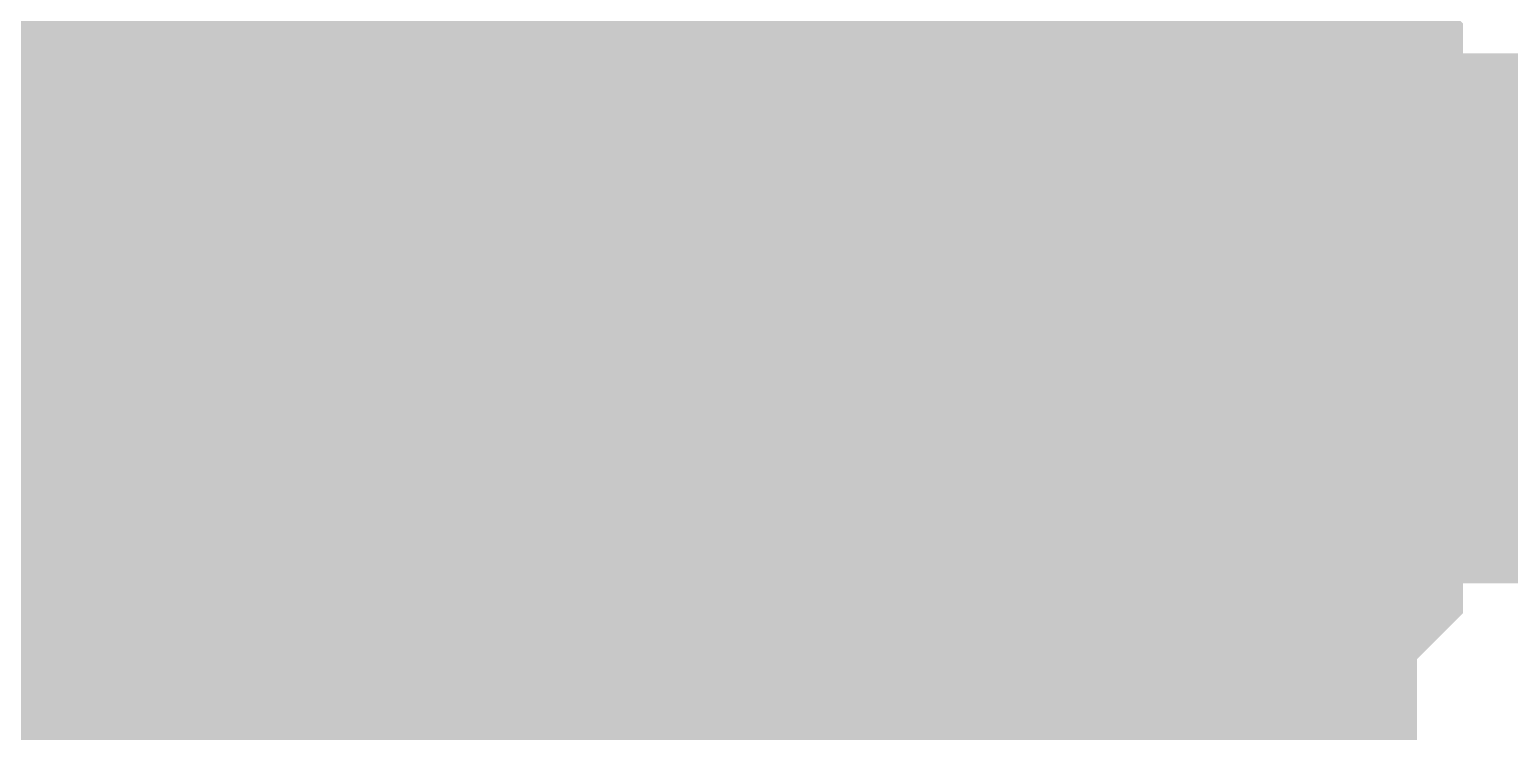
# Model space of a CAD drawing. Header units: inches. Extents: x 0 to 841, y 0 to 594.
# Drawn here: x 722.358 to 723.195, y 387.257 to 387.653 of the extents above; entities that cross this region are included whole.
import ezdxf

# ---------------------------------------------------------------- set-up
doc = ezdxf.new("R2010")
doc.units = ezdxf.units.IN
doc.layers.add('Sheet', color=255, linetype='Continuous')

msp = doc.modelspace()

# ---------------------------------------------------------------- linework, layer by layer
at = {"layer": 'Sheet'}
msp.add_lwpolyline([(722.24602, 387.50001, 0.508, 0.508, 1), (722.75402, 387.50001, 0.508, 0.508, 1)], format="xyseb", close=True, dxfattribs=at)
for points in [[(722.91403, 387.80371, 0.29972, 0.29972, 0), (722.94016, 387.77758, 0.29972, 0.29972, 0), (722.94016, 387.75145, 0.29972, 0.29972, 0), (722.96629, 387.72532, 0.29972, 0.29972, 0), (722.96629, 387.69919, 0.29972, 0.29972, 0), (722.96629, 387.69919, 0.29972, 0.29972, 0), (722.99242, 387.67306, 0.29972, 0.29972, 0), (722.99242, 387.64693, 0.29972, 0.29972, 0), (722.99242, 387.6208, 0.29972, 0.29972, 0), (723.01855, 387.59467, 0.29972, 0.29972, 0), (723.01855, 387.56854, 0.29972, 0.29972, 0), (723.01855, 387.54241, 0.29972, 0.29972, 0), (723.01855, 387.51628, 0.29972, 0.29972, 0), (723.01855, 387.49015, 0.29972, 0.29972, 0)], [(722.91403, 387.80371, 0.29972, 0.29972, 0), (722.94016, 387.77758, 0.29972, 0.29972, 0), (722.94016, 387.75145, 0.29972, 0.29972, 0), (722.96629, 387.72532, 0.29972, 0.29972, 0), (722.96629, 387.69919, 0.29972, 0.29972, 0), (722.96629, 387.69919, 0.29972, 0.29972, 0), (722.99242, 387.67306, 0.29972, 0.29972, 0), (722.99242, 387.64693, 0.29972, 0.29972, 0), (722.99242, 387.6208, 0.29972, 0.29972, 0), (723.01855, 387.59467, 0.29972, 0.29972, 0), (723.01855, 387.56854, 0.29972, 0.29972, 0), (723.01855, 387.54241, 0.29972, 0.29972, 0), (723.01855, 387.51628, 0.29972, 0.29972, 0), (723.01855, 387.49015, 0.29972, 0.29972, 0)], [(722.91403, 387.80371, 0.29972, 0.29972, 0), (722.94016, 387.77758, 0.29972, 0.29972, 0), (722.94016, 387.75145, 0.29972, 0.29972, 0), (722.96629, 387.72532, 0.29972, 0.29972, 0), (722.96629, 387.69919, 0.29972, 0.29972, 0), (722.96629, 387.69919, 0.29972, 0.29972, 0), (722.99242, 387.67306, 0.29972, 0.29972, 0), (722.99242, 387.64693, 0.29972, 0.29972, 0), (722.99242, 387.6208, 0.29972, 0.29972, 0), (723.01855, 387.59467, 0.29972, 0.29972, 0), (723.01855, 387.56854, 0.29972, 0.29972, 0), (723.01855, 387.54241, 0.29972, 0.29972, 0), (723.01855, 387.51628, 0.29972, 0.29972, 0), (723.01855, 387.49015, 0.29972, 0.29972, 0)], [(722.91403, 387.80371, 0.29972, 0.29972, 0), (722.94016, 387.77758, 0.29972, 0.29972, 0), (722.94016, 387.75145, 0.29972, 0.29972, 0), (722.96629, 387.72532, 0.29972, 0.29972, 0), (722.96629, 387.69919, 0.29972, 0.29972, 0), (722.96629, 387.69919, 0.29972, 0.29972, 0), (722.99242, 387.67306, 0.29972, 0.29972, 0), (722.99242, 387.64693, 0.29972, 0.29972, 0), (722.99242, 387.6208, 0.29972, 0.29972, 0), (723.01855, 387.59467, 0.29972, 0.29972, 0), (723.01855, 387.56854, 0.29972, 0.29972, 0), (723.01855, 387.54241, 0.29972, 0.29972, 0), (723.01855, 387.51628, 0.29972, 0.29972, 0), (723.01855, 387.49015, 0.29972, 0.29972, 0)], [(722.91403, 387.80371, 0.29972, 0.29972, 0), (722.94016, 387.77758, 0.29972, 0.29972, 0), (722.94016, 387.75145, 0.29972, 0.29972, 0), (722.96629, 387.72532, 0.29972, 0.29972, 0), (722.96629, 387.69919, 0.29972, 0.29972, 0), (722.96629, 387.69919, 0.29972, 0.29972, 0), (722.99242, 387.67306, 0.29972, 0.29972, 0), (722.99242, 387.64693, 0.29972, 0.29972, 0), (722.99242, 387.6208, 0.29972, 0.29972, 0), (723.01855, 387.59467, 0.29972, 0.29972, 0), (723.01855, 387.56854, 0.29972, 0.29972, 0), (723.01855, 387.54241, 0.29972, 0.29972, 0), (723.01855, 387.51628, 0.29972, 0.29972, 0), (723.01855, 387.49015, 0.29972, 0.29972, 0)], [(722.91403, 387.80371, 0.29972, 0.29972, 0), (722.94016, 387.77758, 0.29972, 0.29972, 0), (722.94016, 387.75145, 0.29972, 0.29972, 0), (722.96629, 387.72532, 0.29972, 0.29972, 0), (722.96629, 387.69919, 0.29972, 0.29972, 0), (722.96629, 387.69919, 0.29972, 0.29972, 0), (722.99242, 387.67306, 0.29972, 0.29972, 0), (722.99242, 387.64693, 0.29972, 0.29972, 0), (722.99242, 387.6208, 0.29972, 0.29972, 0), (723.01855, 387.59467, 0.29972, 0.29972, 0), (723.01855, 387.56854, 0.29972, 0.29972, 0), (723.01855, 387.54241, 0.29972, 0.29972, 0), (723.01855, 387.51628, 0.29972, 0.29972, 0), (723.01855, 387.49015, 0.29972, 0.29972, 0)], [(722.91403, 387.80371, 0.29972, 0.29972, 0), (722.94016, 387.77758, 0.29972, 0.29972, 0), (722.94016, 387.75145, 0.29972, 0.29972, 0), (722.96629, 387.72532, 0.29972, 0.29972, 0), (722.96629, 387.69919, 0.29972, 0.29972, 0), (722.96629, 387.69919, 0.29972, 0.29972, 0), (722.99242, 387.67306, 0.29972, 0.29972, 0), (722.99242, 387.64693, 0.29972, 0.29972, 0), (722.99242, 387.6208, 0.29972, 0.29972, 0), (723.01855, 387.59467, 0.29972, 0.29972, 0), (723.01855, 387.56854, 0.29972, 0.29972, 0), (723.01855, 387.54241, 0.29972, 0.29972, 0), (723.01855, 387.51628, 0.29972, 0.29972, 0), (723.01855, 387.49015, 0.29972, 0.29972, 0)], [(722.96629, 387.72532, 0.09906, 0.09906, 0), (722.96629, 387.69919, 0.09906, 0.09906, 0), (722.96629, 387.69919, 0.09906, 0.09906, 0), (722.99242, 387.67306, 0.09906, 0.09906, 0), (722.99242, 387.64693, 0.09906, 0.09906, 0), (722.99242, 387.6208, 0.09906, 0.09906, 0), (723.01855, 387.59467, 0.09906, 0.09906, 0), (723.01855, 387.56854, 0.09906, 0.09906, 0), (723.01855, 387.54241, 0.09906, 0.09906, 0), (723.01855, 387.51628, 0.09906, 0.09906, 0), (723.01855, 387.49015, 0.09906, 0.09906, 0)], [(722.96629, 387.72532, 0.09906, 0.09906, 0), (722.96629, 387.69919, 0.09906, 0.09906, 0), (722.96629, 387.69919, 0.09906, 0.09906, 0), (722.99242, 387.67306, 0.09906, 0.09906, 0), (722.99242, 387.64693, 0.09906, 0.09906, 0), (722.99242, 387.6208, 0.09906, 0.09906, 0), (723.01855, 387.59467, 0.09906, 0.09906, 0), (723.01855, 387.56854, 0.09906, 0.09906, 0), (723.01855, 387.54241, 0.09906, 0.09906, 0), (723.01855, 387.51628, 0.09906, 0.09906, 0), (723.01855, 387.49015, 0.09906, 0.09906, 0)], [(722.96629, 387.72532, 0.09906, 0.09906, 0), (722.96629, 387.69919, 0.09906, 0.09906, 0), (722.96629, 387.69919, 0.09906, 0.09906, 0), (722.99242, 387.67306, 0.09906, 0.09906, 0), (722.99242, 387.64693, 0.09906, 0.09906, 0), (722.99242, 387.6208, 0.09906, 0.09906, 0), (723.01855, 387.59467, 0.09906, 0.09906, 0), (723.01855, 387.56854, 0.09906, 0.09906, 0), (723.01855, 387.54241, 0.09906, 0.09906, 0), (723.01855, 387.51628, 0.09906, 0.09906, 0), (723.01855, 387.49015, 0.09906, 0.09906, 0)], [(722.96629, 387.72532, 0.09906, 0.09906, 0), (722.96629, 387.69919, 0.09906, 0.09906, 0), (722.96629, 387.69919, 0.09906, 0.09906, 0), (722.99242, 387.67306, 0.09906, 0.09906, 0), (722.99242, 387.64693, 0.09906, 0.09906, 0), (722.99242, 387.6208, 0.09906, 0.09906, 0), (723.01855, 387.59467, 0.09906, 0.09906, 0), (723.01855, 387.56854, 0.09906, 0.09906, 0), (723.01855, 387.54241, 0.09906, 0.09906, 0), (723.01855, 387.51628, 0.09906, 0.09906, 0), (723.01855, 387.49015, 0.09906, 0.09906, 0)], [(722.96629, 387.72532, 0.09906, 0.09906, 0), (722.96629, 387.69919, 0.09906, 0.09906, 0), (722.96629, 387.69919, 0.09906, 0.09906, 0), (722.99242, 387.67306, 0.09906, 0.09906, 0), (722.99242, 387.64693, 0.09906, 0.09906, 0), (722.99242, 387.6208, 0.09906, 0.09906, 0), (723.01855, 387.59467, 0.09906, 0.09906, 0), (723.01855, 387.56854, 0.09906, 0.09906, 0), (723.01855, 387.54241, 0.09906, 0.09906, 0), (723.01855, 387.51628, 0.09906, 0.09906, 0), (723.01855, 387.49015, 0.09906, 0.09906, 0)], [(722.96629, 387.72532, 0.09906, 0.09906, 0), (722.96629, 387.69919, 0.09906, 0.09906, 0), (722.96629, 387.69919, 0.09906, 0.09906, 0), (722.99242, 387.67306, 0.09906, 0.09906, 0), (722.99242, 387.64693, 0.09906, 0.09906, 0), (722.99242, 387.6208, 0.09906, 0.09906, 0), (723.01855, 387.59467, 0.09906, 0.09906, 0), (723.01855, 387.56854, 0.09906, 0.09906, 0), (723.01855, 387.54241, 0.09906, 0.09906, 0), (723.01855, 387.51628, 0.09906, 0.09906, 0), (723.01855, 387.49015, 0.09906, 0.09906, 0)], [(722.96629, 387.72532, 0.09906, 0.09906, 0), (722.96629, 387.69919, 0.09906, 0.09906, 0), (722.96629, 387.69919, 0.09906, 0.09906, 0), (722.99242, 387.67306, 0.09906, 0.09906, 0), (722.99242, 387.64693, 0.09906, 0.09906, 0), (722.99242, 387.6208, 0.09906, 0.09906, 0), (723.01855, 387.59467, 0.09906, 0.09906, 0), (723.01855, 387.56854, 0.09906, 0.09906, 0), (723.01855, 387.54241, 0.09906, 0.09906, 0), (723.01855, 387.51628, 0.09906, 0.09906, 0), (723.01855, 387.49015, 0.09906, 0.09906, 0)], [(722.52206, 387.49015, 0.29972, 0.29972, 0), (712.51389, 387.49015, 0.29972, 0.29972, 0), (670.02489, 387.49015, 0.29972, 0.29972, 0)], [(722.52206, 383.38765, 0.29972, 0.29972, 0), (722.52206, 387.49015, 0.29972, 0.29972, 0)], [(735.01268, 387.49015, 0.29972, 0.29972, 0), (732.5041, 387.49015, 0.29972, 0.29972, 0), (722.52206, 387.49015, 0.29972, 0.29972, 0)], [(723.01855, 387.49015, 0.29972, 0.29972, 0), (723.01855, 387.46402, 0.29972, 0.29972, 0), (723.01855, 387.43789, 0.29972, 0.29972, 0), (723.01855, 387.41175, 0.29972, 0.29972, 0), (723.01855, 387.38562, 0.29972, 0.29972, 0), (722.99242, 387.35949, 0.29972, 0.29972, 0), (722.99242, 387.33336, 0.29972, 0.29972, 0), (722.99242, 387.30723, 0.29972, 0.29972, 0), (722.96629, 387.2811, 0.29972, 0.29972, 0), (722.96629, 387.25497, 0.29972, 0.29972, 0), (722.96629, 387.22884, 0.29972, 0.29972, 0), (722.94016, 387.22884, 0.29972, 0.29972, 0), (722.94016, 387.20271, 0.29972, 0.29972, 0), (722.91403, 387.17658, 0.29972, 0.29972, 0), (722.91403, 387.15045, 0.29972, 0.29972, 0), (722.88789, 387.15045, 0.29972, 0.29972, 0), (722.86176, 387.12432, 0.29972, 0.29972, 0), (722.86176, 387.09819, 0.29972, 0.29972, 0)], [(723.01855, 387.49015, 0.29972, 0.29972, 0), (723.01855, 387.46402, 0.29972, 0.29972, 0), (723.01855, 387.43789, 0.29972, 0.29972, 0), (723.01855, 387.41175, 0.29972, 0.29972, 0), (723.01855, 387.38562, 0.29972, 0.29972, 0), (722.99242, 387.35949, 0.29972, 0.29972, 0), (722.99242, 387.33336, 0.29972, 0.29972, 0), (722.99242, 387.30723, 0.29972, 0.29972, 0), (722.96629, 387.2811, 0.29972, 0.29972, 0), (722.96629, 387.25497, 0.29972, 0.29972, 0), (722.96629, 387.22884, 0.29972, 0.29972, 0), (722.94016, 387.22884, 0.29972, 0.29972, 0), (722.94016, 387.20271, 0.29972, 0.29972, 0), (722.91403, 387.17658, 0.29972, 0.29972, 0), (722.91403, 387.15045, 0.29972, 0.29972, 0), (722.88789, 387.15045, 0.29972, 0.29972, 0), (722.86176, 387.12432, 0.29972, 0.29972, 0), (722.86176, 387.09819, 0.29972, 0.29972, 0)], [(723.01855, 387.49015, 0.29972, 0.29972, 0), (723.01855, 387.46402, 0.29972, 0.29972, 0), (723.01855, 387.43789, 0.29972, 0.29972, 0), (723.01855, 387.41175, 0.29972, 0.29972, 0), (723.01855, 387.38562, 0.29972, 0.29972, 0), (722.99242, 387.35949, 0.29972, 0.29972, 0), (722.99242, 387.33336, 0.29972, 0.29972, 0), (722.99242, 387.30723, 0.29972, 0.29972, 0), (722.96629, 387.2811, 0.29972, 0.29972, 0), (722.96629, 387.25497, 0.29972, 0.29972, 0), (722.96629, 387.22884, 0.29972, 0.29972, 0), (722.94016, 387.22884, 0.29972, 0.29972, 0), (722.94016, 387.20271, 0.29972, 0.29972, 0), (722.91403, 387.17658, 0.29972, 0.29972, 0), (722.91403, 387.15045, 0.29972, 0.29972, 0), (722.88789, 387.15045, 0.29972, 0.29972, 0), (722.86176, 387.12432, 0.29972, 0.29972, 0), (722.86176, 387.09819, 0.29972, 0.29972, 0)], [(723.01855, 387.49015, 0.29972, 0.29972, 0), (723.01855, 387.46402, 0.29972, 0.29972, 0), (723.01855, 387.43789, 0.29972, 0.29972, 0), (723.01855, 387.41175, 0.29972, 0.29972, 0), (723.01855, 387.38562, 0.29972, 0.29972, 0), (722.99242, 387.35949, 0.29972, 0.29972, 0), (722.99242, 387.33336, 0.29972, 0.29972, 0), (722.99242, 387.30723, 0.29972, 0.29972, 0), (722.96629, 387.2811, 0.29972, 0.29972, 0), (722.96629, 387.25497, 0.29972, 0.29972, 0), (722.96629, 387.22884, 0.29972, 0.29972, 0), (722.94016, 387.22884, 0.29972, 0.29972, 0), (722.94016, 387.20271, 0.29972, 0.29972, 0), (722.91403, 387.17658, 0.29972, 0.29972, 0), (722.91403, 387.15045, 0.29972, 0.29972, 0), (722.88789, 387.15045, 0.29972, 0.29972, 0), (722.86176, 387.12432, 0.29972, 0.29972, 0), (722.86176, 387.09819, 0.29972, 0.29972, 0)], [(723.01855, 387.49015, 0.29972, 0.29972, 0), (723.01855, 387.46402, 0.29972, 0.29972, 0), (723.01855, 387.43789, 0.29972, 0.29972, 0), (723.01855, 387.41175, 0.29972, 0.29972, 0), (723.01855, 387.38562, 0.29972, 0.29972, 0), (722.99242, 387.35949, 0.29972, 0.29972, 0), (722.99242, 387.33336, 0.29972, 0.29972, 0), (722.99242, 387.30723, 0.29972, 0.29972, 0), (722.96629, 387.2811, 0.29972, 0.29972, 0), (722.96629, 387.25497, 0.29972, 0.29972, 0), (722.96629, 387.22884, 0.29972, 0.29972, 0), (722.94016, 387.22884, 0.29972, 0.29972, 0), (722.94016, 387.20271, 0.29972, 0.29972, 0), (722.91403, 387.17658, 0.29972, 0.29972, 0), (722.91403, 387.15045, 0.29972, 0.29972, 0), (722.88789, 387.15045, 0.29972, 0.29972, 0), (722.86176, 387.12432, 0.29972, 0.29972, 0), (722.86176, 387.09819, 0.29972, 0.29972, 0)], [(723.01855, 387.49015, 0.29972, 0.29972, 0), (723.01855, 387.46402, 0.29972, 0.29972, 0), (723.01855, 387.43789, 0.29972, 0.29972, 0), (723.01855, 387.41175, 0.29972, 0.29972, 0), (723.01855, 387.38562, 0.29972, 0.29972, 0), (722.99242, 387.35949, 0.29972, 0.29972, 0), (722.99242, 387.33336, 0.29972, 0.29972, 0), (722.99242, 387.30723, 0.29972, 0.29972, 0), (722.96629, 387.2811, 0.29972, 0.29972, 0), (722.96629, 387.25497, 0.29972, 0.29972, 0), (722.96629, 387.22884, 0.29972, 0.29972, 0), (722.94016, 387.22884, 0.29972, 0.29972, 0), (722.94016, 387.20271, 0.29972, 0.29972, 0), (722.91403, 387.17658, 0.29972, 0.29972, 0), (722.91403, 387.15045, 0.29972, 0.29972, 0), (722.88789, 387.15045, 0.29972, 0.29972, 0), (722.86176, 387.12432, 0.29972, 0.29972, 0), (722.86176, 387.09819, 0.29972, 0.29972, 0)], [(723.01855, 387.49015, 0.29972, 0.29972, 0), (723.01855, 387.46402, 0.29972, 0.29972, 0), (723.01855, 387.43789, 0.29972, 0.29972, 0), (723.01855, 387.41175, 0.29972, 0.29972, 0), (723.01855, 387.38562, 0.29972, 0.29972, 0), (722.99242, 387.35949, 0.29972, 0.29972, 0), (722.99242, 387.33336, 0.29972, 0.29972, 0), (722.99242, 387.30723, 0.29972, 0.29972, 0), (722.96629, 387.2811, 0.29972, 0.29972, 0), (722.96629, 387.25497, 0.29972, 0.29972, 0), (722.96629, 387.22884, 0.29972, 0.29972, 0), (722.94016, 387.22884, 0.29972, 0.29972, 0), (722.94016, 387.20271, 0.29972, 0.29972, 0), (722.91403, 387.17658, 0.29972, 0.29972, 0), (722.91403, 387.15045, 0.29972, 0.29972, 0), (722.88789, 387.15045, 0.29972, 0.29972, 0), (722.86176, 387.12432, 0.29972, 0.29972, 0), (722.86176, 387.09819, 0.29972, 0.29972, 0)], [(723.01855, 387.49015, 0.29972, 0.29972, 0), (723.01855, 387.49015, 0.29972, 0.29972, 0), (723.01855, 387.49015, 0.29972, 0.29972, 0), (723.01855, 387.49015, 0.29972, 0.29972, 0), (723.01855, 387.49015, 0.29972, 0.29972, 0), (723.01855, 387.49015, 0.29972, 0.29972, 0), (723.01855, 387.49015, 0.29972, 0.29972, 0), (723.01855, 387.49015, 0.29972, 0.29972, 0), (723.01855, 387.49015, 0.29972, 0.29972, 0), (723.01855, 387.49015, 0.29972, 0.29972, 0), (723.01855, 387.49015, 0.29972, 0.29972, 0), (723.01855, 387.49015, 0.29972, 0.29972, 0), (723.01855, 387.49015, 0.29972, 0.29972, 0), (723.01855, 387.49015, 0.29972, 0.29972, 0), (723.01855, 387.49015, 0.29972, 0.29972, 0), (723.01855, 387.49015, 0.29972, 0.29972, 0), (723.01855, 387.49015, 0.29972, 0.29972, 0), (723.01855, 387.49015, 0.29972, 0.29972, 0), (723.01855, 387.49015, 0.29972, 0.29972, 0), (723.01855, 387.49015, 0.29972, 0.29972, 0), (723.01855, 387.49015, 0.29972, 0.29972, 0), (723.01855, 387.49015, 0.29972, 0.29972, 0), (723.01855, 387.49015, 0.29972, 0.29972, 0), (723.01855, 387.49015, 0.29972, 0.29972, 0), (723.01855, 387.49015, 0.29972, 0.29972, 0), (723.01855, 387.49015, 0.29972, 0.29972, 0), (723.01855, 387.49015, 0.29972, 0.29972, 0), (723.01855, 387.49015, 0.29972, 0.29972, 0), (723.01855, 387.49015, 0.29972, 0.29972, 0), (723.01855, 387.49015, 0.29972, 0.29972, 0), (723.01855, 387.49015, 0.29972, 0.29972, 0), (723.01855, 387.49015, 0.29972, 0.29972, 0), (723.01855, 387.49015, 0.29972, 0.29972, 0)], [(723.01855, 387.49015, 0.29972, 0.29972, 0), (723.01855, 387.49015, 0.29972, 0.29972, 0)], [(723.01855, 387.49015, 0.29972, 0.29972, 0), (723.01855, 387.49015, 0.29972, 0.29972, 0), (723.01855, 387.49015, 0.29972, 0.29972, 0), (723.01855, 387.49015, 0.29972, 0.29972, 0), (723.01855, 387.49015, 0.29972, 0.29972, 0), (723.01855, 387.49015, 0.29972, 0.29972, 0), (723.01855, 387.49015, 0.29972, 0.29972, 0), (723.01855, 387.49015, 0.29972, 0.29972, 0), (723.01855, 387.49015, 0.29972, 0.29972, 0), (723.01855, 387.49015, 0.29972, 0.29972, 0), (723.01855, 387.49015, 0.29972, 0.29972, 0), (723.01855, 387.49015, 0.29972, 0.29972, 0), (723.01855, 387.49015, 0.29972, 0.29972, 0), (723.01855, 387.49015, 0.29972, 0.29972, 0), (723.01855, 387.49015, 0.29972, 0.29972, 0), (723.01855, 387.49015, 0.29972, 0.29972, 0), (723.01855, 387.49015, 0.29972, 0.29972, 0), (723.01855, 387.49015, 0.29972, 0.29972, 0), (723.01855, 387.49015, 0.29972, 0.29972, 0), (723.01855, 387.49015, 0.29972, 0.29972, 0), (723.01855, 387.49015, 0.29972, 0.29972, 0), (723.01855, 387.49015, 0.29972, 0.29972, 0), (723.01855, 387.49015, 0.29972, 0.29972, 0), (723.01855, 387.49015, 0.29972, 0.29972, 0), (723.01855, 387.49015, 0.29972, 0.29972, 0), (723.01855, 387.49015, 0.29972, 0.29972, 0), (723.01855, 387.49015, 0.29972, 0.29972, 0), (723.01855, 387.49015, 0.29972, 0.29972, 0), (723.01855, 387.49015, 0.29972, 0.29972, 0), (723.01855, 387.49015, 0.29972, 0.29972, 0), (723.01855, 387.49015, 0.29972, 0.29972, 0), (723.01855, 387.49015, 0.29972, 0.29972, 0), (723.01855, 387.49015, 0.29972, 0.29972, 0)], [(723.01855, 387.49015, 0.29972, 0.29972, 0), (723.01855, 387.49015, 0.29972, 0.29972, 0)], [(723.01855, 387.49015, 0.29972, 0.29972, 0), (723.01855, 387.49015, 0.29972, 0.29972, 0), (723.01855, 387.49015, 0.29972, 0.29972, 0), (723.01855, 387.49015, 0.29972, 0.29972, 0), (723.01855, 387.49015, 0.29972, 0.29972, 0), (723.01855, 387.49015, 0.29972, 0.29972, 0), (723.01855, 387.49015, 0.29972, 0.29972, 0), (723.01855, 387.49015, 0.29972, 0.29972, 0), (723.01855, 387.49015, 0.29972, 0.29972, 0), (723.01855, 387.49015, 0.29972, 0.29972, 0), (723.01855, 387.49015, 0.29972, 0.29972, 0), (723.01855, 387.49015, 0.29972, 0.29972, 0), (723.01855, 387.49015, 0.29972, 0.29972, 0), (723.01855, 387.49015, 0.29972, 0.29972, 0), (723.01855, 387.49015, 0.29972, 0.29972, 0), (723.01855, 387.49015, 0.29972, 0.29972, 0), (723.01855, 387.49015, 0.29972, 0.29972, 0), (723.01855, 387.49015, 0.29972, 0.29972, 0), (723.01855, 387.49015, 0.29972, 0.29972, 0), (723.01855, 387.49015, 0.29972, 0.29972, 0), (723.01855, 387.49015, 0.29972, 0.29972, 0), (723.01855, 387.49015, 0.29972, 0.29972, 0), (723.01855, 387.49015, 0.29972, 0.29972, 0), (723.01855, 387.49015, 0.29972, 0.29972, 0), (723.01855, 387.49015, 0.29972, 0.29972, 0), (723.01855, 387.49015, 0.29972, 0.29972, 0), (723.01855, 387.49015, 0.29972, 0.29972, 0), (723.01855, 387.49015, 0.29972, 0.29972, 0), (723.01855, 387.49015, 0.29972, 0.29972, 0), (723.01855, 387.49015, 0.29972, 0.29972, 0), (723.01855, 387.49015, 0.29972, 0.29972, 0), (723.01855, 387.49015, 0.29972, 0.29972, 0), (723.01855, 387.49015, 0.29972, 0.29972, 0)], [(723.01855, 387.49015, 0.29972, 0.29972, 0), (723.01855, 387.49015, 0.29972, 0.29972, 0)], [(723.01855, 387.49015, 0.29972, 0.29972, 0), (723.01855, 387.49015, 0.29972, 0.29972, 0), (723.01855, 387.49015, 0.29972, 0.29972, 0), (723.01855, 387.49015, 0.29972, 0.29972, 0), (723.01855, 387.49015, 0.29972, 0.29972, 0), (723.01855, 387.49015, 0.29972, 0.29972, 0), (723.01855, 387.49015, 0.29972, 0.29972, 0), (723.01855, 387.49015, 0.29972, 0.29972, 0), (723.01855, 387.49015, 0.29972, 0.29972, 0), (723.01855, 387.49015, 0.29972, 0.29972, 0), (723.01855, 387.49015, 0.29972, 0.29972, 0), (723.01855, 387.49015, 0.29972, 0.29972, 0), (723.01855, 387.49015, 0.29972, 0.29972, 0), (723.01855, 387.49015, 0.29972, 0.29972, 0), (723.01855, 387.49015, 0.29972, 0.29972, 0), (723.01855, 387.49015, 0.29972, 0.29972, 0), (723.01855, 387.49015, 0.29972, 0.29972, 0), (723.01855, 387.49015, 0.29972, 0.29972, 0), (723.01855, 387.49015, 0.29972, 0.29972, 0), (723.01855, 387.49015, 0.29972, 0.29972, 0), (723.01855, 387.49015, 0.29972, 0.29972, 0), (723.01855, 387.49015, 0.29972, 0.29972, 0), (723.01855, 387.49015, 0.29972, 0.29972, 0), (723.01855, 387.49015, 0.29972, 0.29972, 0), (723.01855, 387.49015, 0.29972, 0.29972, 0), (723.01855, 387.49015, 0.29972, 0.29972, 0), (723.01855, 387.49015, 0.29972, 0.29972, 0), (723.01855, 387.49015, 0.29972, 0.29972, 0), (723.01855, 387.49015, 0.29972, 0.29972, 0), (723.01855, 387.49015, 0.29972, 0.29972, 0), (723.01855, 387.49015, 0.29972, 0.29972, 0), (723.01855, 387.49015, 0.29972, 0.29972, 0), (723.01855, 387.49015, 0.29972, 0.29972, 0)], [(723.01855, 387.49015, 0.29972, 0.29972, 0), (723.01855, 387.49015, 0.29972, 0.29972, 0)], [(723.01855, 387.49015, 0.29972, 0.29972, 0), (723.01855, 387.49015, 0.29972, 0.29972, 0), (723.01855, 387.49015, 0.29972, 0.29972, 0), (723.01855, 387.49015, 0.29972, 0.29972, 0), (723.01855, 387.49015, 0.29972, 0.29972, 0), (723.01855, 387.49015, 0.29972, 0.29972, 0), (723.01855, 387.49015, 0.29972, 0.29972, 0), (723.01855, 387.49015, 0.29972, 0.29972, 0), (723.01855, 387.49015, 0.29972, 0.29972, 0), (723.01855, 387.49015, 0.29972, 0.29972, 0), (723.01855, 387.49015, 0.29972, 0.29972, 0), (723.01855, 387.49015, 0.29972, 0.29972, 0), (723.01855, 387.49015, 0.29972, 0.29972, 0), (723.01855, 387.49015, 0.29972, 0.29972, 0), (723.01855, 387.49015, 0.29972, 0.29972, 0), (723.01855, 387.49015, 0.29972, 0.29972, 0), (723.01855, 387.49015, 0.29972, 0.29972, 0), (723.01855, 387.49015, 0.29972, 0.29972, 0), (723.01855, 387.49015, 0.29972, 0.29972, 0), (723.01855, 387.49015, 0.29972, 0.29972, 0), (723.01855, 387.49015, 0.29972, 0.29972, 0), (723.01855, 387.49015, 0.29972, 0.29972, 0), (723.01855, 387.49015, 0.29972, 0.29972, 0), (723.01855, 387.49015, 0.29972, 0.29972, 0), (723.01855, 387.49015, 0.29972, 0.29972, 0), (723.01855, 387.49015, 0.29972, 0.29972, 0), (723.01855, 387.49015, 0.29972, 0.29972, 0), (723.01855, 387.49015, 0.29972, 0.29972, 0), (723.01855, 387.49015, 0.29972, 0.29972, 0), (723.01855, 387.49015, 0.29972, 0.29972, 0), (723.01855, 387.49015, 0.29972, 0.29972, 0), (723.01855, 387.49015, 0.29972, 0.29972, 0), (723.01855, 387.49015, 0.29972, 0.29972, 0)], [(723.01855, 387.49015, 0.29972, 0.29972, 0), (723.01855, 387.49015, 0.29972, 0.29972, 0)], [(723.01855, 387.49015, 0.29972, 0.29972, 0), (723.01855, 387.49015, 0.29972, 0.29972, 0), (723.01855, 387.49015, 0.29972, 0.29972, 0), (723.01855, 387.49015, 0.29972, 0.29972, 0), (723.01855, 387.49015, 0.29972, 0.29972, 0), (723.01855, 387.49015, 0.29972, 0.29972, 0), (723.01855, 387.49015, 0.29972, 0.29972, 0), (723.01855, 387.49015, 0.29972, 0.29972, 0), (723.01855, 387.49015, 0.29972, 0.29972, 0), (723.01855, 387.49015, 0.29972, 0.29972, 0), (723.01855, 387.49015, 0.29972, 0.29972, 0), (723.01855, 387.49015, 0.29972, 0.29972, 0), (723.01855, 387.49015, 0.29972, 0.29972, 0), (723.01855, 387.49015, 0.29972, 0.29972, 0), (723.01855, 387.49015, 0.29972, 0.29972, 0), (723.01855, 387.49015, 0.29972, 0.29972, 0), (723.01855, 387.49015, 0.29972, 0.29972, 0), (723.01855, 387.49015, 0.29972, 0.29972, 0), (723.01855, 387.49015, 0.29972, 0.29972, 0), (723.01855, 387.49015, 0.29972, 0.29972, 0), (723.01855, 387.49015, 0.29972, 0.29972, 0), (723.01855, 387.49015, 0.29972, 0.29972, 0), (723.01855, 387.49015, 0.29972, 0.29972, 0), (723.01855, 387.49015, 0.29972, 0.29972, 0), (723.01855, 387.49015, 0.29972, 0.29972, 0), (723.01855, 387.49015, 0.29972, 0.29972, 0), (723.01855, 387.49015, 0.29972, 0.29972, 0), (723.01855, 387.49015, 0.29972, 0.29972, 0), (723.01855, 387.49015, 0.29972, 0.29972, 0), (723.01855, 387.49015, 0.29972, 0.29972, 0), (723.01855, 387.49015, 0.29972, 0.29972, 0), (723.01855, 387.49015, 0.29972, 0.29972, 0), (723.01855, 387.49015, 0.29972, 0.29972, 0)], [(723.01855, 387.49015, 0.29972, 0.29972, 0), (723.01855, 387.49015, 0.29972, 0.29972, 0)], [(723.01855, 387.49015, 0.29972, 0.29972, 0), (723.01855, 387.49015, 0.29972, 0.29972, 0), (723.01855, 387.49015, 0.29972, 0.29972, 0), (723.01855, 387.49015, 0.29972, 0.29972, 0), (723.01855, 387.49015, 0.29972, 0.29972, 0), (723.01855, 387.49015, 0.29972, 0.29972, 0), (723.01855, 387.49015, 0.29972, 0.29972, 0), (723.01855, 387.49015, 0.29972, 0.29972, 0), (723.01855, 387.49015, 0.29972, 0.29972, 0), (723.01855, 387.49015, 0.29972, 0.29972, 0), (723.01855, 387.49015, 0.29972, 0.29972, 0), (723.01855, 387.49015, 0.29972, 0.29972, 0), (723.01855, 387.49015, 0.29972, 0.29972, 0), (723.01855, 387.49015, 0.29972, 0.29972, 0), (723.01855, 387.49015, 0.29972, 0.29972, 0), (723.01855, 387.49015, 0.29972, 0.29972, 0), (723.01855, 387.49015, 0.29972, 0.29972, 0), (723.01855, 387.49015, 0.29972, 0.29972, 0), (723.01855, 387.49015, 0.29972, 0.29972, 0), (723.01855, 387.49015, 0.29972, 0.29972, 0), (723.01855, 387.49015, 0.29972, 0.29972, 0), (723.01855, 387.49015, 0.29972, 0.29972, 0), (723.01855, 387.49015, 0.29972, 0.29972, 0), (723.01855, 387.49015, 0.29972, 0.29972, 0), (723.01855, 387.49015, 0.29972, 0.29972, 0), (723.01855, 387.49015, 0.29972, 0.29972, 0), (723.01855, 387.49015, 0.29972, 0.29972, 0), (723.01855, 387.49015, 0.29972, 0.29972, 0), (723.01855, 387.49015, 0.29972, 0.29972, 0), (723.01855, 387.49015, 0.29972, 0.29972, 0), (723.01855, 387.49015, 0.29972, 0.29972, 0), (723.01855, 387.49015, 0.29972, 0.29972, 0), (723.01855, 387.49015, 0.29972, 0.29972, 0)], [(723.01855, 387.49015, 0.29972, 0.29972, 0), (723.01855, 387.49015, 0.29972, 0.29972, 0)], [(723.01855, 387.49015, 0.09906, 0.09906, 0), (723.01855, 387.46402, 0.09906, 0.09906, 0), (723.01855, 387.43789, 0.09906, 0.09906, 0), (723.01855, 387.41175, 0.09906, 0.09906, 0), (723.01855, 387.38562, 0.09906, 0.09906, 0), (722.99242, 387.35949, 0.09906, 0.09906, 0), (722.99242, 387.33336, 0.09906, 0.09906, 0), (722.99242, 387.30723, 0.09906, 0.09906, 0), (722.96629, 387.2811, 0.09906, 0.09906, 0), (722.96629, 387.25497, 0.09906, 0.09906, 0), (722.96629, 387.22884, 0.09906, 0.09906, 0), (722.94016, 387.22884, 0.09906, 0.09906, 0), (722.94016, 387.20271, 0.09906, 0.09906, 0)], [(723.01855, 387.49015, 0.09906, 0.09906, 0), (723.01855, 387.46402, 0.09906, 0.09906, 0), (723.01855, 387.43789, 0.09906, 0.09906, 0), (723.01855, 387.41175, 0.09906, 0.09906, 0), (723.01855, 387.38562, 0.09906, 0.09906, 0), (722.99242, 387.35949, 0.09906, 0.09906, 0), (722.99242, 387.33336, 0.09906, 0.09906, 0), (722.99242, 387.30723, 0.09906, 0.09906, 0), (722.96629, 387.2811, 0.09906, 0.09906, 0), (722.96629, 387.25497, 0.09906, 0.09906, 0), (722.96629, 387.22884, 0.09906, 0.09906, 0), (722.94016, 387.22884, 0.09906, 0.09906, 0), (722.94016, 387.20271, 0.09906, 0.09906, 0)], [(723.01855, 387.49015, 0.09906, 0.09906, 0), (723.01855, 387.46402, 0.09906, 0.09906, 0), (723.01855, 387.43789, 0.09906, 0.09906, 0), (723.01855, 387.41175, 0.09906, 0.09906, 0), (723.01855, 387.38562, 0.09906, 0.09906, 0), (722.99242, 387.35949, 0.09906, 0.09906, 0), (722.99242, 387.33336, 0.09906, 0.09906, 0), (722.99242, 387.30723, 0.09906, 0.09906, 0), (722.96629, 387.2811, 0.09906, 0.09906, 0), (722.96629, 387.25497, 0.09906, 0.09906, 0), (722.96629, 387.22884, 0.09906, 0.09906, 0), (722.94016, 387.22884, 0.09906, 0.09906, 0), (722.94016, 387.20271, 0.09906, 0.09906, 0)], [(723.01855, 387.49015, 0.09906, 0.09906, 0), (723.01855, 387.46402, 0.09906, 0.09906, 0), (723.01855, 387.43789, 0.09906, 0.09906, 0), (723.01855, 387.41175, 0.09906, 0.09906, 0), (723.01855, 387.38562, 0.09906, 0.09906, 0), (722.99242, 387.35949, 0.09906, 0.09906, 0), (722.99242, 387.33336, 0.09906, 0.09906, 0), (722.99242, 387.30723, 0.09906, 0.09906, 0), (722.96629, 387.2811, 0.09906, 0.09906, 0), (722.96629, 387.25497, 0.09906, 0.09906, 0), (722.96629, 387.22884, 0.09906, 0.09906, 0), (722.94016, 387.22884, 0.09906, 0.09906, 0), (722.94016, 387.20271, 0.09906, 0.09906, 0)], [(723.01855, 387.49015, 0.09906, 0.09906, 0), (723.01855, 387.46402, 0.09906, 0.09906, 0), (723.01855, 387.43789, 0.09906, 0.09906, 0), (723.01855, 387.41175, 0.09906, 0.09906, 0), (723.01855, 387.38562, 0.09906, 0.09906, 0), (722.99242, 387.35949, 0.09906, 0.09906, 0), (722.99242, 387.33336, 0.09906, 0.09906, 0), (722.99242, 387.30723, 0.09906, 0.09906, 0), (722.96629, 387.2811, 0.09906, 0.09906, 0), (722.96629, 387.25497, 0.09906, 0.09906, 0), (722.96629, 387.22884, 0.09906, 0.09906, 0), (722.94016, 387.22884, 0.09906, 0.09906, 0), (722.94016, 387.20271, 0.09906, 0.09906, 0)], [(723.01855, 387.49015, 0.09906, 0.09906, 0), (723.01855, 387.46402, 0.09906, 0.09906, 0), (723.01855, 387.43789, 0.09906, 0.09906, 0), (723.01855, 387.41175, 0.09906, 0.09906, 0), (723.01855, 387.38562, 0.09906, 0.09906, 0), (722.99242, 387.35949, 0.09906, 0.09906, 0), (722.99242, 387.33336, 0.09906, 0.09906, 0), (722.99242, 387.30723, 0.09906, 0.09906, 0), (722.96629, 387.2811, 0.09906, 0.09906, 0), (722.96629, 387.25497, 0.09906, 0.09906, 0), (722.96629, 387.22884, 0.09906, 0.09906, 0), (722.94016, 387.22884, 0.09906, 0.09906, 0), (722.94016, 387.20271, 0.09906, 0.09906, 0)], [(723.01855, 387.49015, 0.09906, 0.09906, 0), (723.01855, 387.46402, 0.09906, 0.09906, 0), (723.01855, 387.43789, 0.09906, 0.09906, 0), (723.01855, 387.41175, 0.09906, 0.09906, 0), (723.01855, 387.38562, 0.09906, 0.09906, 0), (722.99242, 387.35949, 0.09906, 0.09906, 0), (722.99242, 387.33336, 0.09906, 0.09906, 0), (722.99242, 387.30723, 0.09906, 0.09906, 0), (722.96629, 387.2811, 0.09906, 0.09906, 0), (722.96629, 387.25497, 0.09906, 0.09906, 0), (722.96629, 387.22884, 0.09906, 0.09906, 0), (722.94016, 387.22884, 0.09906, 0.09906, 0), (722.94016, 387.20271, 0.09906, 0.09906, 0)], [(723.01855, 387.49015, 0.09906, 0.09906, 0), (723.01855, 387.49015, 0.09906, 0.09906, 0), (723.01855, 387.49015, 0.09906, 0.09906, 0), (723.01855, 387.49015, 0.09906, 0.09906, 0), (723.01855, 387.49015, 0.09906, 0.09906, 0), (723.01855, 387.49015, 0.09906, 0.09906, 0), (723.01855, 387.49015, 0.09906, 0.09906, 0), (723.01855, 387.49015, 0.09906, 0.09906, 0), (723.01855, 387.49015, 0.09906, 0.09906, 0), (723.01855, 387.49015, 0.09906, 0.09906, 0), (723.01855, 387.49015, 0.09906, 0.09906, 0), (723.01855, 387.49015, 0.09906, 0.09906, 0), (723.01855, 387.49015, 0.09906, 0.09906, 0), (723.01855, 387.49015, 0.09906, 0.09906, 0), (723.01855, 387.49015, 0.09906, 0.09906, 0), (723.01855, 387.49015, 0.09906, 0.09906, 0), (723.01855, 387.49015, 0.09906, 0.09906, 0), (723.01855, 387.49015, 0.09906, 0.09906, 0), (723.01855, 387.49015, 0.09906, 0.09906, 0), (723.01855, 387.49015, 0.09906, 0.09906, 0), (723.01855, 387.49015, 0.09906, 0.09906, 0), (723.01855, 387.49015, 0.09906, 0.09906, 0), (723.01855, 387.49015, 0.09906, 0.09906, 0), (723.01855, 387.49015, 0.09906, 0.09906, 0), (723.01855, 387.49015, 0.09906, 0.09906, 0), (723.01855, 387.49015, 0.09906, 0.09906, 0), (723.01855, 387.49015, 0.09906, 0.09906, 0), (723.01855, 387.49015, 0.09906, 0.09906, 0), (723.01855, 387.49015, 0.09906, 0.09906, 0), (723.01855, 387.49015, 0.09906, 0.09906, 0), (723.01855, 387.49015, 0.09906, 0.09906, 0), (723.01855, 387.49015, 0.09906, 0.09906, 0), (723.01855, 387.49015, 0.09906, 0.09906, 0)], [(723.01855, 387.49015, 0.09906, 0.09906, 0), (723.01855, 387.49015, 0.09906, 0.09906, 0)], [(723.01855, 387.49015, 0.09906, 0.09906, 0), (723.01855, 387.49015, 0.09906, 0.09906, 0), (723.01855, 387.49015, 0.09906, 0.09906, 0), (723.01855, 387.49015, 0.09906, 0.09906, 0), (723.01855, 387.49015, 0.09906, 0.09906, 0), (723.01855, 387.49015, 0.09906, 0.09906, 0), (723.01855, 387.49015, 0.09906, 0.09906, 0), (723.01855, 387.49015, 0.09906, 0.09906, 0), (723.01855, 387.49015, 0.09906, 0.09906, 0), (723.01855, 387.49015, 0.09906, 0.09906, 0), (723.01855, 387.49015, 0.09906, 0.09906, 0), (723.01855, 387.49015, 0.09906, 0.09906, 0), (723.01855, 387.49015, 0.09906, 0.09906, 0), (723.01855, 387.49015, 0.09906, 0.09906, 0), (723.01855, 387.49015, 0.09906, 0.09906, 0), (723.01855, 387.49015, 0.09906, 0.09906, 0), (723.01855, 387.49015, 0.09906, 0.09906, 0), (723.01855, 387.49015, 0.09906, 0.09906, 0), (723.01855, 387.49015, 0.09906, 0.09906, 0), (723.01855, 387.49015, 0.09906, 0.09906, 0), (723.01855, 387.49015, 0.09906, 0.09906, 0), (723.01855, 387.49015, 0.09906, 0.09906, 0), (723.01855, 387.49015, 0.09906, 0.09906, 0), (723.01855, 387.49015, 0.09906, 0.09906, 0), (723.01855, 387.49015, 0.09906, 0.09906, 0), (723.01855, 387.49015, 0.09906, 0.09906, 0), (723.01855, 387.49015, 0.09906, 0.09906, 0), (723.01855, 387.49015, 0.09906, 0.09906, 0), (723.01855, 387.49015, 0.09906, 0.09906, 0), (723.01855, 387.49015, 0.09906, 0.09906, 0), (723.01855, 387.49015, 0.09906, 0.09906, 0), (723.01855, 387.49015, 0.09906, 0.09906, 0), (723.01855, 387.49015, 0.09906, 0.09906, 0)], [(723.01855, 387.49015, 0.09906, 0.09906, 0), (723.01855, 387.49015, 0.09906, 0.09906, 0)], [(723.01855, 387.49015, 0.09906, 0.09906, 0), (723.01855, 387.49015, 0.09906, 0.09906, 0), (723.01855, 387.49015, 0.09906, 0.09906, 0), (723.01855, 387.49015, 0.09906, 0.09906, 0), (723.01855, 387.49015, 0.09906, 0.09906, 0), (723.01855, 387.49015, 0.09906, 0.09906, 0), (723.01855, 387.49015, 0.09906, 0.09906, 0), (723.01855, 387.49015, 0.09906, 0.09906, 0), (723.01855, 387.49015, 0.09906, 0.09906, 0), (723.01855, 387.49015, 0.09906, 0.09906, 0), (723.01855, 387.49015, 0.09906, 0.09906, 0), (723.01855, 387.49015, 0.09906, 0.09906, 0), (723.01855, 387.49015, 0.09906, 0.09906, 0), (723.01855, 387.49015, 0.09906, 0.09906, 0), (723.01855, 387.49015, 0.09906, 0.09906, 0), (723.01855, 387.49015, 0.09906, 0.09906, 0), (723.01855, 387.49015, 0.09906, 0.09906, 0), (723.01855, 387.49015, 0.09906, 0.09906, 0), (723.01855, 387.49015, 0.09906, 0.09906, 0), (723.01855, 387.49015, 0.09906, 0.09906, 0), (723.01855, 387.49015, 0.09906, 0.09906, 0), (723.01855, 387.49015, 0.09906, 0.09906, 0), (723.01855, 387.49015, 0.09906, 0.09906, 0), (723.01855, 387.49015, 0.09906, 0.09906, 0), (723.01855, 387.49015, 0.09906, 0.09906, 0), (723.01855, 387.49015, 0.09906, 0.09906, 0), (723.01855, 387.49015, 0.09906, 0.09906, 0), (723.01855, 387.49015, 0.09906, 0.09906, 0), (723.01855, 387.49015, 0.09906, 0.09906, 0), (723.01855, 387.49015, 0.09906, 0.09906, 0), (723.01855, 387.49015, 0.09906, 0.09906, 0), (723.01855, 387.49015, 0.09906, 0.09906, 0), (723.01855, 387.49015, 0.09906, 0.09906, 0)], [(723.01855, 387.49015, 0.09906, 0.09906, 0), (723.01855, 387.49015, 0.09906, 0.09906, 0)], [(723.01855, 387.49015, 0.09906, 0.09906, 0), (723.01855, 387.49015, 0.09906, 0.09906, 0), (723.01855, 387.49015, 0.09906, 0.09906, 0), (723.01855, 387.49015, 0.09906, 0.09906, 0), (723.01855, 387.49015, 0.09906, 0.09906, 0), (723.01855, 387.49015, 0.09906, 0.09906, 0), (723.01855, 387.49015, 0.09906, 0.09906, 0), (723.01855, 387.49015, 0.09906, 0.09906, 0), (723.01855, 387.49015, 0.09906, 0.09906, 0), (723.01855, 387.49015, 0.09906, 0.09906, 0), (723.01855, 387.49015, 0.09906, 0.09906, 0), (723.01855, 387.49015, 0.09906, 0.09906, 0), (723.01855, 387.49015, 0.09906, 0.09906, 0), (723.01855, 387.49015, 0.09906, 0.09906, 0), (723.01855, 387.49015, 0.09906, 0.09906, 0), (723.01855, 387.49015, 0.09906, 0.09906, 0), (723.01855, 387.49015, 0.09906, 0.09906, 0), (723.01855, 387.49015, 0.09906, 0.09906, 0), (723.01855, 387.49015, 0.09906, 0.09906, 0), (723.01855, 387.49015, 0.09906, 0.09906, 0), (723.01855, 387.49015, 0.09906, 0.09906, 0), (723.01855, 387.49015, 0.09906, 0.09906, 0), (723.01855, 387.49015, 0.09906, 0.09906, 0), (723.01855, 387.49015, 0.09906, 0.09906, 0), (723.01855, 387.49015, 0.09906, 0.09906, 0), (723.01855, 387.49015, 0.09906, 0.09906, 0), (723.01855, 387.49015, 0.09906, 0.09906, 0), (723.01855, 387.49015, 0.09906, 0.09906, 0), (723.01855, 387.49015, 0.09906, 0.09906, 0), (723.01855, 387.49015, 0.09906, 0.09906, 0), (723.01855, 387.49015, 0.09906, 0.09906, 0), (723.01855, 387.49015, 0.09906, 0.09906, 0), (723.01855, 387.49015, 0.09906, 0.09906, 0)], [(723.01855, 387.49015, 0.09906, 0.09906, 0), (723.01855, 387.49015, 0.09906, 0.09906, 0)], [(723.01855, 387.49015, 0.09906, 0.09906, 0), (723.01855, 387.49015, 0.09906, 0.09906, 0), (723.01855, 387.49015, 0.09906, 0.09906, 0), (723.01855, 387.49015, 0.09906, 0.09906, 0), (723.01855, 387.49015, 0.09906, 0.09906, 0), (723.01855, 387.49015, 0.09906, 0.09906, 0), (723.01855, 387.49015, 0.09906, 0.09906, 0), (723.01855, 387.49015, 0.09906, 0.09906, 0), (723.01855, 387.49015, 0.09906, 0.09906, 0), (723.01855, 387.49015, 0.09906, 0.09906, 0), (723.01855, 387.49015, 0.09906, 0.09906, 0), (723.01855, 387.49015, 0.09906, 0.09906, 0), (723.01855, 387.49015, 0.09906, 0.09906, 0), (723.01855, 387.49015, 0.09906, 0.09906, 0), (723.01855, 387.49015, 0.09906, 0.09906, 0), (723.01855, 387.49015, 0.09906, 0.09906, 0), (723.01855, 387.49015, 0.09906, 0.09906, 0), (723.01855, 387.49015, 0.09906, 0.09906, 0), (723.01855, 387.49015, 0.09906, 0.09906, 0), (723.01855, 387.49015, 0.09906, 0.09906, 0), (723.01855, 387.49015, 0.09906, 0.09906, 0), (723.01855, 387.49015, 0.09906, 0.09906, 0), (723.01855, 387.49015, 0.09906, 0.09906, 0), (723.01855, 387.49015, 0.09906, 0.09906, 0), (723.01855, 387.49015, 0.09906, 0.09906, 0), (723.01855, 387.49015, 0.09906, 0.09906, 0), (723.01855, 387.49015, 0.09906, 0.09906, 0), (723.01855, 387.49015, 0.09906, 0.09906, 0), (723.01855, 387.49015, 0.09906, 0.09906, 0), (723.01855, 387.49015, 0.09906, 0.09906, 0), (723.01855, 387.49015, 0.09906, 0.09906, 0), (723.01855, 387.49015, 0.09906, 0.09906, 0), (723.01855, 387.49015, 0.09906, 0.09906, 0)], [(723.01855, 387.49015, 0.09906, 0.09906, 0), (723.01855, 387.49015, 0.09906, 0.09906, 0)], [(723.01855, 387.49015, 0.09906, 0.09906, 0), (723.01855, 387.49015, 0.09906, 0.09906, 0), (723.01855, 387.49015, 0.09906, 0.09906, 0), (723.01855, 387.49015, 0.09906, 0.09906, 0), (723.01855, 387.49015, 0.09906, 0.09906, 0), (723.01855, 387.49015, 0.09906, 0.09906, 0), (723.01855, 387.49015, 0.09906, 0.09906, 0), (723.01855, 387.49015, 0.09906, 0.09906, 0), (723.01855, 387.49015, 0.09906, 0.09906, 0), (723.01855, 387.49015, 0.09906, 0.09906, 0), (723.01855, 387.49015, 0.09906, 0.09906, 0), (723.01855, 387.49015, 0.09906, 0.09906, 0), (723.01855, 387.49015, 0.09906, 0.09906, 0), (723.01855, 387.49015, 0.09906, 0.09906, 0), (723.01855, 387.49015, 0.09906, 0.09906, 0), (723.01855, 387.49015, 0.09906, 0.09906, 0), (723.01855, 387.49015, 0.09906, 0.09906, 0), (723.01855, 387.49015, 0.09906, 0.09906, 0), (723.01855, 387.49015, 0.09906, 0.09906, 0), (723.01855, 387.49015, 0.09906, 0.09906, 0), (723.01855, 387.49015, 0.09906, 0.09906, 0), (723.01855, 387.49015, 0.09906, 0.09906, 0), (723.01855, 387.49015, 0.09906, 0.09906, 0), (723.01855, 387.49015, 0.09906, 0.09906, 0), (723.01855, 387.49015, 0.09906, 0.09906, 0), (723.01855, 387.49015, 0.09906, 0.09906, 0), (723.01855, 387.49015, 0.09906, 0.09906, 0), (723.01855, 387.49015, 0.09906, 0.09906, 0), (723.01855, 387.49015, 0.09906, 0.09906, 0), (723.01855, 387.49015, 0.09906, 0.09906, 0), (723.01855, 387.49015, 0.09906, 0.09906, 0), (723.01855, 387.49015, 0.09906, 0.09906, 0), (723.01855, 387.49015, 0.09906, 0.09906, 0)], [(723.01855, 387.49015, 0.09906, 0.09906, 0), (723.01855, 387.49015, 0.09906, 0.09906, 0)], [(723.01855, 387.49015, 0.09906, 0.09906, 0), (723.01855, 387.49015, 0.09906, 0.09906, 0), (723.01855, 387.49015, 0.09906, 0.09906, 0), (723.01855, 387.49015, 0.09906, 0.09906, 0), (723.01855, 387.49015, 0.09906, 0.09906, 0), (723.01855, 387.49015, 0.09906, 0.09906, 0), (723.01855, 387.49015, 0.09906, 0.09906, 0), (723.01855, 387.49015, 0.09906, 0.09906, 0), (723.01855, 387.49015, 0.09906, 0.09906, 0), (723.01855, 387.49015, 0.09906, 0.09906, 0), (723.01855, 387.49015, 0.09906, 0.09906, 0), (723.01855, 387.49015, 0.09906, 0.09906, 0), (723.01855, 387.49015, 0.09906, 0.09906, 0), (723.01855, 387.49015, 0.09906, 0.09906, 0), (723.01855, 387.49015, 0.09906, 0.09906, 0), (723.01855, 387.49015, 0.09906, 0.09906, 0), (723.01855, 387.49015, 0.09906, 0.09906, 0), (723.01855, 387.49015, 0.09906, 0.09906, 0), (723.01855, 387.49015, 0.09906, 0.09906, 0), (723.01855, 387.49015, 0.09906, 0.09906, 0), (723.01855, 387.49015, 0.09906, 0.09906, 0), (723.01855, 387.49015, 0.09906, 0.09906, 0), (723.01855, 387.49015, 0.09906, 0.09906, 0), (723.01855, 387.49015, 0.09906, 0.09906, 0), (723.01855, 387.49015, 0.09906, 0.09906, 0), (723.01855, 387.49015, 0.09906, 0.09906, 0), (723.01855, 387.49015, 0.09906, 0.09906, 0), (723.01855, 387.49015, 0.09906, 0.09906, 0), (723.01855, 387.49015, 0.09906, 0.09906, 0), (723.01855, 387.49015, 0.09906, 0.09906, 0), (723.01855, 387.49015, 0.09906, 0.09906, 0), (723.01855, 387.49015, 0.09906, 0.09906, 0), (723.01855, 387.49015, 0.09906, 0.09906, 0)], [(723.01855, 387.49015, 0.09906, 0.09906, 0), (723.01855, 387.49015, 0.09906, 0.09906, 0)]]:
    msp.add_lwpolyline(points, format="xyseb", dxfattribs=at)

doc.saveas('drawing.dxf')
